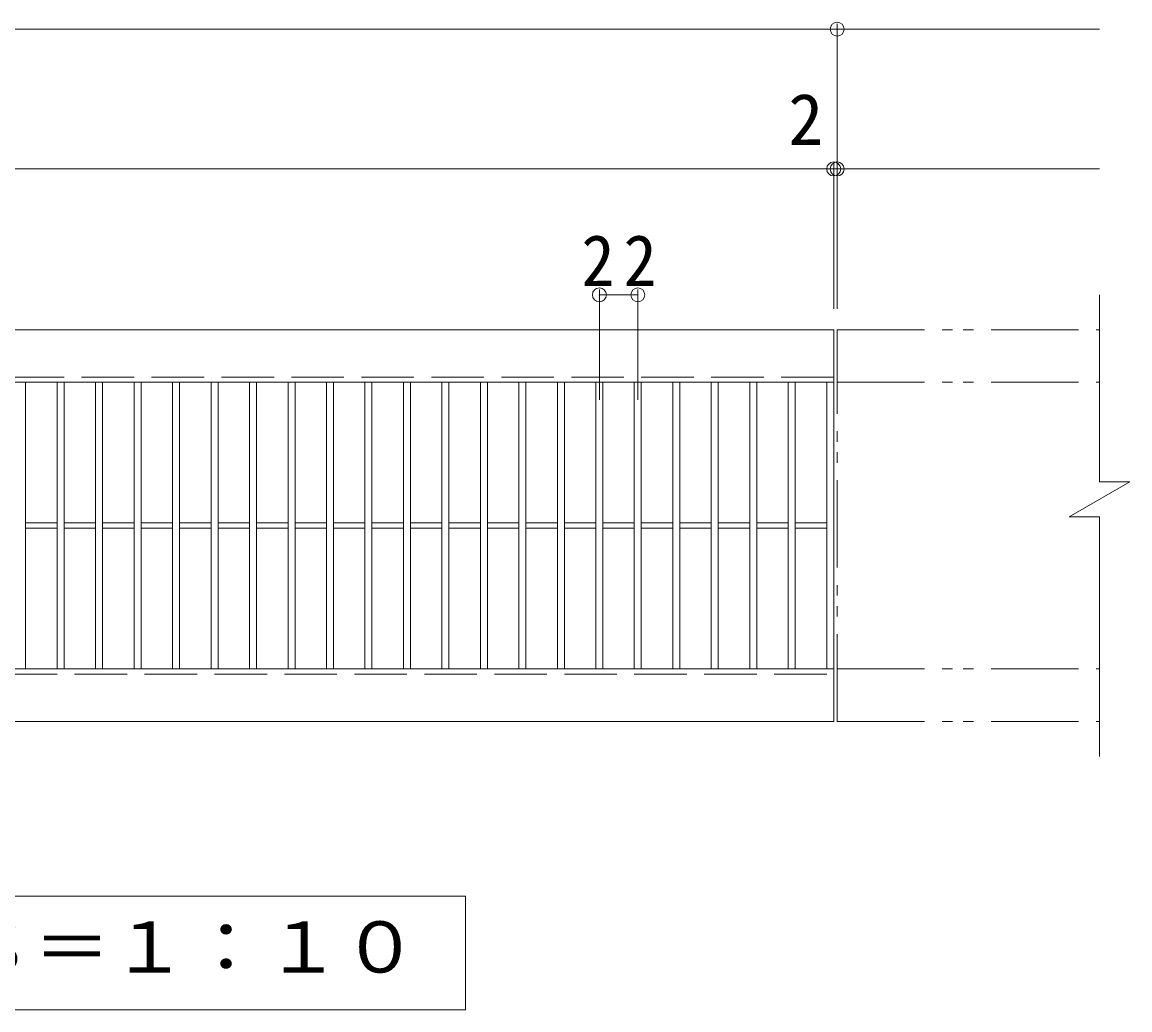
# Model space of a CAD drawing. Units: millimetres at full size, sheet at 1:10; details may follow other scales. Extents: x -1439 to 1852, y -1355 to 1043.
# Drawn here: x -739 to -106, y 447 to 1012 of the extents above; entities that cross this region are included whole.
import ezdxf
from ezdxf.enums import TextEntityAlignment as Align

# ---------------------------------------------------------------- set-up
doc = ezdxf.new("R2010")
doc.units = ezdxf.units.MM
doc.header["$LTSCALE"] = 10
doc.header["$PDMODE"] = 32
doc.header["$PDSIZE"] = 8
doc.linetypes.add('DASHED3', pattern=[4, 3, -1])
doc.linetypes.add('DOUBLE_CHAIN1', pattern=[8.8, 5, -1, 0.6, -0.6, 0.6, -1])
for name, color, linetype, lineweight in [('C-1', 2, 'Continuous', 9), ('C-2', 3, 'Continuous', 9), ('C-4', 7, 'Continuous', 9), ('C-5', 7, 'Continuous', 9)]:
    doc.layers.add(name, color=color, linetype=linetype, lineweight=lineweight)
doc.styles.add('ＭＳ ゴシック', font='')
doc.styles.get('ＭＳ ゴシック').set_extended_font_data('MS Gothic')

msp = doc.modelspace()

# ---------------------------------------------------------------- linework, layer by layer
at = {"layer": 'C-1'}
for p, q in [((-275.32, 836.37), (-1269.32, 836.37)), ((-275.32, 836.37), (-275.32, 806.37)), ((-275.32, 806.37), (-1269.32, 806.37)), ((-140.65, 729.37), (-106.01, 749.37)), ((-1269.32, 642.37), (-275.32, 642.37)), ((-275.32, 642.37), (-275.32, 612.37)), ((-1269.32, 612.37), (-275.32, 612.37))]:
    msp.add_line(p, q, dxfattribs=at)
at = {"layer": 'C-1', "linetype": 'DOUBLE_CHAIN1'}
for p, q in [((-273.32, 836.37), (-123.33, 836.37)), ((-273.32, 612.37), (-273.32, 836.37)), ((-273.32, 806.37), (-123.33, 806.37)), ((-273.32, 642.37), (-123.33, 642.37)), ((-273.32, 612.37), (-123.33, 612.37))]:
    msp.add_line(p, q, dxfattribs=at)
at = {"layer": 'C-1', "linetype": 'DASHED3'}
for p, q in [((-275.32, 809.37), (-1269.32, 809.37)), ((-1269.32, 639.37), (-275.32, 639.37))]:
    msp.add_line(p, q, dxfattribs=at)
at = {"layer": 'C-1'}
for points in [[(-123.33, 856.37), (-123.33, 749.37), (-106.01, 749.37)], [(-140.65, 729.37), (-123.33, 729.37), (-123.33, 592.37)]]:
    msp.add_lwpolyline(points, dxfattribs=at)
at = {"layer": 'C-2'}
for p, q in [((-737.32, 806.37), (-737.32, 642.37)), ((-719.32, 806.37), (-719.32, 642.37)), ((-715.32, 806.37), (-715.32, 642.37)), ((-697.32, 806.37), (-697.32, 642.37)), ((-693.32, 806.37), (-693.32, 642.37)), ((-675.32, 806.37), (-675.32, 642.37)), ((-671.32, 806.37), (-671.32, 642.37)), ((-653.32, 806.37), (-653.32, 642.37)), ((-649.32, 806.37), (-649.32, 642.37)), ((-631.32, 806.37), (-631.32, 642.37)), ((-627.32, 806.37), (-627.32, 642.37)), ((-609.32, 806.37), (-609.32, 642.37)), ((-605.32, 806.37), (-605.32, 642.37)), ((-587.32, 806.37), (-587.32, 642.37)), ((-583.32, 806.37), (-583.32, 642.37)), ((-565.32, 806.37), (-565.32, 642.37)), ((-561.32, 806.37), (-561.32, 642.37)), ((-543.32, 806.37), (-543.32, 642.37)), ((-539.32, 806.37), (-539.32, 642.37)), ((-521.32, 806.37), (-521.32, 642.37)), ((-517.32, 806.37), (-517.32, 642.37)), ((-499.32, 806.37), (-499.32, 642.37)), ((-495.32, 806.37), (-495.32, 642.37)), ((-477.32, 806.37), (-477.32, 642.37)), ((-473.32, 806.37), (-473.32, 642.37)), ((-455.32, 806.37), (-455.32, 642.37)), ((-451.32, 806.37), (-451.32, 642.37)), ((-433.32, 806.37), (-433.32, 642.37)), ((-429.32, 806.37), (-429.32, 642.37)), ((-411.32, 806.37), (-411.32, 642.37)), ((-407.32, 806.37), (-407.32, 642.37)), ((-389.32, 806.37), (-389.32, 642.37)), ((-385.32, 806.37), (-385.32, 642.37)), ((-367.32, 806.37), (-367.32, 642.37)), ((-363.32, 806.37), (-363.32, 642.37)), ((-345.32, 806.37), (-345.32, 642.37)), ((-341.32, 806.37), (-341.32, 642.37)), ((-323.32, 806.37), (-323.32, 642.37)), ((-319.32, 806.37), (-319.32, 642.37)), ((-301.32, 806.37), (-301.32, 642.37)), ((-297.32, 806.37), (-297.32, 642.37)), ((-279.32, 806.37), (-279.32, 642.37)), ((-275.32, 806.37), (-275.32, 642.37)), ((-737.32, 725.87), (-719.32, 725.87)), ((-737.32, 722.87), (-719.32, 722.87)), ((-715.32, 725.87), (-697.32, 725.87)), ((-715.32, 722.87), (-697.32, 722.87)), ((-693.32, 725.87), (-675.32, 725.87)), ((-693.32, 722.87), (-675.32, 722.87)), ((-671.32, 725.87), (-653.32, 725.87)), ((-671.32, 722.87), (-653.32, 722.87)), ((-649.32, 725.87), (-631.32, 725.87)), ((-649.32, 722.87), (-631.32, 722.87)), ((-627.32, 725.87), (-609.32, 725.87)), ((-627.32, 722.87), (-609.32, 722.87)), ((-605.32, 725.87), (-587.32, 725.87)), ((-605.32, 722.87), (-587.32, 722.87)), ((-583.32, 725.87), (-565.32, 725.87)), ((-583.32, 722.87), (-565.32, 722.87)), ((-561.32, 725.87), (-543.32, 725.87)), ((-561.32, 722.87), (-543.32, 722.87)), ((-539.32, 725.87), (-521.32, 725.87)), ((-539.32, 722.87), (-521.32, 722.87)), ((-517.32, 725.87), (-499.32, 725.87)), ((-517.32, 722.87), (-499.32, 722.87)), ((-495.32, 725.87), (-477.32, 725.87)), ((-495.32, 722.87), (-477.32, 722.87)), ((-473.32, 725.87), (-455.32, 725.87)), ((-473.32, 722.87), (-455.32, 722.87)), ((-451.32, 725.87), (-433.32, 725.87)), ((-451.32, 722.87), (-433.32, 722.87)), ((-429.32, 725.87), (-411.32, 725.87)), ((-429.32, 722.87), (-411.32, 722.87)), ((-407.32, 725.87), (-389.32, 725.87)), ((-407.32, 722.87), (-389.32, 722.87)), ((-385.32, 725.87), (-367.32, 725.87)), ((-385.32, 722.87), (-367.32, 722.87)), ((-363.32, 725.87), (-345.32, 725.87)), ((-363.32, 722.87), (-345.32, 722.87)), ((-341.32, 725.87), (-323.32, 725.87)), ((-341.32, 722.87), (-323.32, 722.87)), ((-319.32, 725.87), (-301.32, 725.87)), ((-319.32, 722.87), (-301.32, 722.87)), ((-297.32, 725.87), (-279.32, 725.87)), ((-297.32, 722.87), (-279.32, 722.87))]:
    msp.add_line(p, q, dxfattribs=at)
at = {"layer": 'C-4'}
for p, q in [((-1421.32, 1008.37), (-123.33, 1008.37)), ((-273.32, 848.37), (-273.32, 1011.37)), ((-275.32, 848.37), (-275.32, 931.37)), ((-1421.32, 928.37), (-123.33, 928.37)), ((-409.32, 796.37), (-409.32, 859.37)), ((-409.32, 856.37), (-387.32, 856.37)), ((-387.32, 796.37), (-387.32, 859.37))]:
    msp.add_line(p, q, dxfattribs=at)
for p in [(-273.32, 1008.37), (-275.32, 928.37), (-273.32, 928.37), (-409.32, 856.37), (-387.32, 856.37)]:
    msp.add_point(p, dxfattribs=at)
at = {"layer": 'C-5'}
msp.add_lwpolyline([(-1060.82, 447.37), (-1060.82, 512.37), (-485.82, 512.37), (-485.82, 447.37)], close=True, dxfattribs=at)

# ---------------------------------------------------------------- texts
at = {"layer": 'C-4', "color": 2, "style": 'ＭＳ ゴシック'}
msp.add_text('2', height=29.33, dxfattribs=at).set_placement((-301.29, 933.37), align=Align.BOTTOM_LEFT)
at = {"layer": 'C-4', "color": 2, "insert": (-419.57, 861.37), "char_height": 29.33, "attachment_point": 7, "style": 'ＭＳ ゴシック'}
msp.add_mtext('\\T1.27;\\W0.95;22', dxfattribs=at)
at = {"layer": 'C-5', "color": 2, "style": 'ＭＳ ゴシック', "width": 1.1}
msp.add_text('平面詳細図\u3000Ｓ＝１：１０', height=29.33, dxfattribs=at).set_placement((-1040.82, 459.87), align=Align.BOTTOM_LEFT)

doc.saveas('drawing.dxf')
